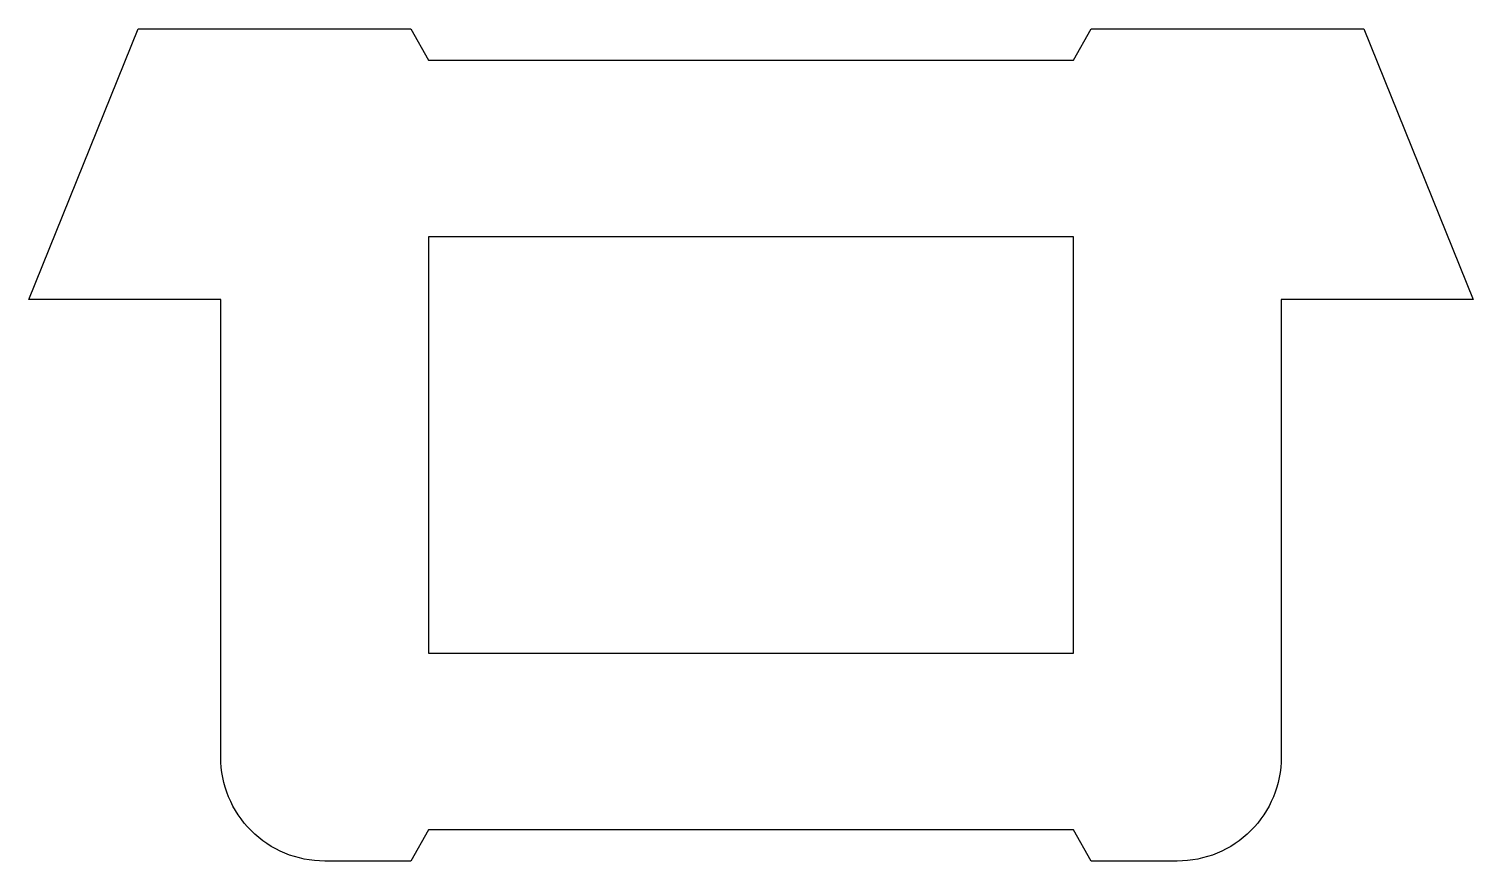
# Model space of a CAD drawing. Header units: millimetres. Extents: x -6.9 to 6.9, y 0 to 8.
import ezdxf

# ---------------------------------------------------------------- set-up
doc = ezdxf.new("R2010")
doc.units = ezdxf.units.MM

msp = doc.modelspace()

# ---------------------------------------------------------------- linework, layer by layer
for points in [[(5.1, 5.4), (5.1, 1, -0.414214), (4.1, 0), (3.273, 0), (3.1, 0.3), (-3.1, 0.3), (-3.273, 0), (-4.1, 0, -0.414214), (-5.1, 1), (-5.1, 5.4), (-6.945, 5.4), (-5.894, 8), (-3.273, 8), (-3.1, 7.7), (3.1, 7.7), (3.273, 8), (5.894, 8), (6.945, 5.4), (5.1, 5.4, 0.414214)], [(3.1, 2), (3.1, 6), (-3.1, 6), (-3.1, 2), (3.1, 2, 0.414214)]]:
    msp.add_lwpolyline(points, format="xyb", close=True)

doc.saveas('drawing.dxf')
